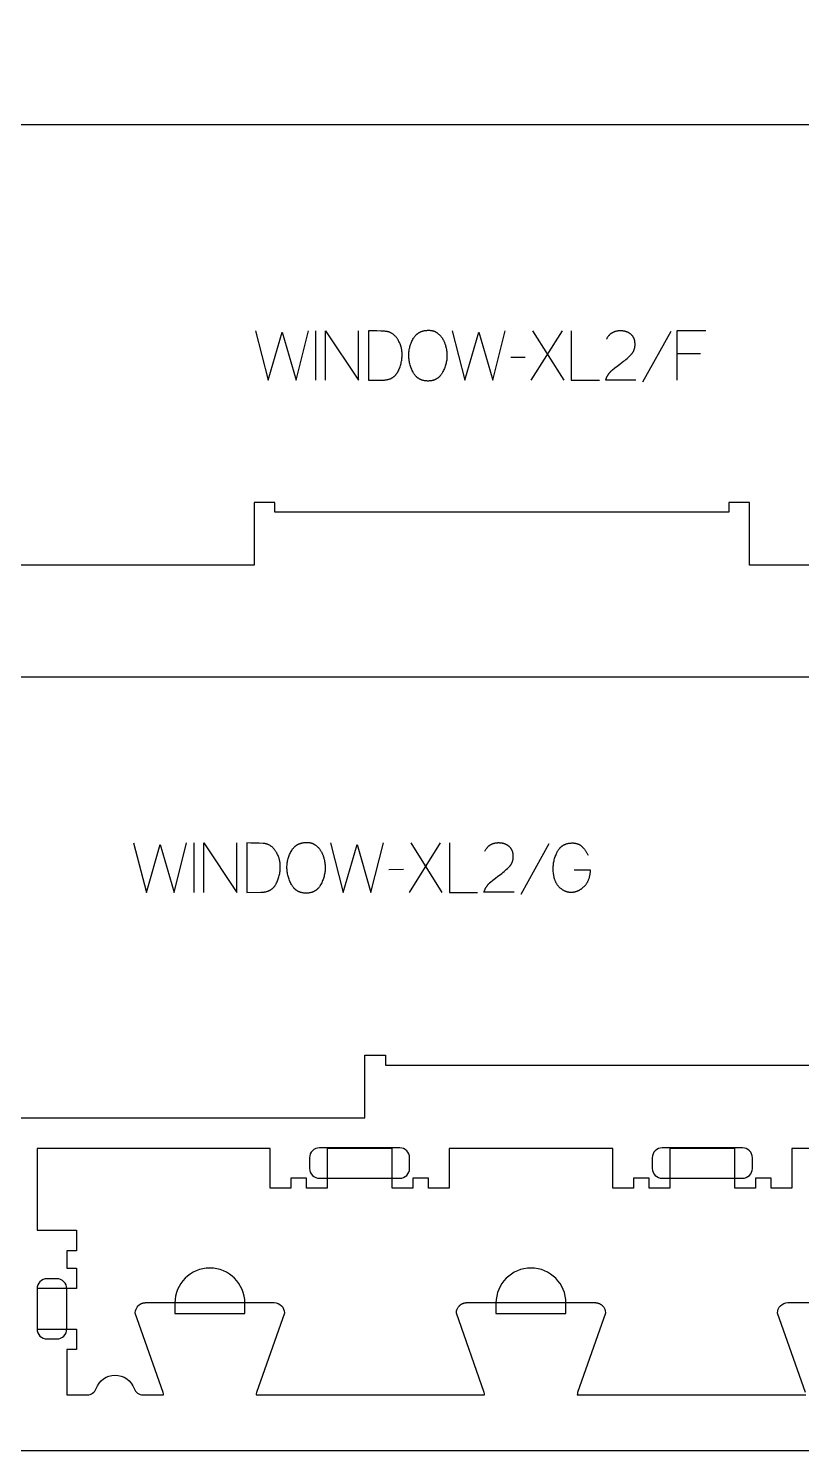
# Model space of a CAD drawing. Extents: x 0 to 4485, y 0 to 8771.
# Drawn here: x 1591 to 2060, y 3763 to 4626 of the extents above; entities that cross this region are included whole.
import ezdxf

# ---------------------------------------------------------------- set-up
doc = ezdxf.new("R2010")
doc.units = 0
for name, color, linetype in [('0_SHEET_SPRUCEPLY_2440X122', 1, 'CONTINUOUS'), ('1_ANYTOOL_1MMDEEP_LABELS_S', 2, 'CONTINUOUS'), ('4_ANYTOOL_CUTTHROUGH_OUTSI', 5, 'CONTINUOUS'), ('5_ANYTOOL_HALF_MILL_9MM_IN', 3, 'CONTINUOUS')]:
    doc.layers.add(name, color=color, linetype=linetype)

msp = doc.modelspace()

# ---------------------------------------------------------------- linework, layer by layer
at = {"layer": '0_SHEET_SPRUCEPLY_2440X122'}
msp.add_lwpolyline([(371.7, 4982.59), (371.7, 3762.59), (2811.7, 3762.59), (2811.7, 4982.59)], close=True, dxfattribs=at)
at = {"layer": '1_ANYTOOL_1MMDEEP_LABELS_S', "color": 2}
for points in [[(1728.7, 4442.37), (1736.42, 4412.37), (1744.86, 4441.47), (1753.35, 4412.37), (1760.85, 4442.37)], [(1765.22, 4442.37), (1765.22, 4412.37)], [(1771.22, 4412.37), (1771.22, 4442.37), (1791.27, 4412.37), (1791.27, 4442.37)], [(1848.1, 4442.37), (1855.82, 4412.37), (1864.26, 4441.47), (1872.75, 4412.37), (1880.25, 4442.37)], [(1914.79, 4442.37), (1895.89, 4412.37)], [(1916.03, 4412.37), (1897.09, 4442.37)], [(1920.32, 4442.37), (1920.32, 4412.37), (1937.42, 4412.37)], [(1959.57, 4412.42), (1941.27, 4412.46), (1941.42, 4412.91), (1941.5, 4413.14), (1941.58, 4413.36), (1941.67, 4413.58), (1941.76, 4413.8), (1941.85, 4414.01), (1941.95, 4414.22), (1942.05, 4414.43), (1942.15, 4414.64), (1942.26, 4414.85), (1942.37, 4415.05), (1942.48, 4415.25), (1942.6, 4415.45), (1942.72, 4415.65), (1942.84, 4415.84), (1942.97, 4416.03), (1943.1, 4416.22), (1943.24, 4416.4), (1943.38, 4416.59), (1943.52, 4416.77), (1943.67, 4416.95), (1943.82, 4417.13), (1943.97, 4417.3), (1944.13, 4417.47), (1944.29, 4417.64), (1944.45, 4417.81), (1944.62, 4417.97), (1944.79, 4418.14), (1944.96, 4418.3), (1945.32, 4418.61), (1946.8, 4419.83), (1948.29, 4421.01), (1949.8, 4422.17), (1951.32, 4423.3), (1952.08, 4423.86), (1952.81, 4424.43), (1953.52, 4425.01), (1954.21, 4425.59), (1954.88, 4426.19), (1955.52, 4426.79), (1956.15, 4427.4), (1956.75, 4428.02), (1956.89, 4428.17), (1957.03, 4428.33), (1957.17, 4428.49), (1957.3, 4428.65), (1957.43, 4428.82), (1957.55, 4428.99), (1957.66, 4429.16), (1957.78, 4429.33), (1957.89, 4429.51), (1957.99, 4429.68), (1958.09, 4429.86), (1958.18, 4430.04), (1958.27, 4430.23), (1958.36, 4430.41), (1958.44, 4430.6), (1958.51, 4430.79), (1958.59, 4430.98), (1958.65, 4431.18), (1958.71, 4431.38), (1958.77, 4431.57), (1958.82, 4431.78), (1958.87, 4431.98), (1958.92, 4432.19), (1958.96, 4432.39), (1958.99, 4432.61), (1959.02, 4432.82), (1959.05, 4433.03), (1959.07, 4433.25), (1959.08, 4433.47), (1959.09, 4433.69), (1959.1, 4433.92), (1959.1, 4434.14), (1959.1, 4434.39), (1959.09, 4434.64), (1959.08, 4434.88), (1959.06, 4435.12), (1959.04, 4435.36), (1959.01, 4435.59), (1958.98, 4435.81), (1958.95, 4436.04), (1958.9, 4436.26), (1958.86, 4436.47), (1958.8, 4436.69), (1958.75, 4436.89), (1958.69, 4437.1), (1958.62, 4437.3), (1958.55, 4437.5), (1958.47, 4437.69), (1958.39, 4437.88), (1958.3, 4438.07), (1958.21, 4438.25), (1958.12, 4438.43), (1958.01, 4438.6), (1957.91, 4438.77), (1957.8, 4438.94), (1957.68, 4439.1), (1957.56, 4439.26), (1957.43, 4439.42), (1957.3, 4439.57), (1957.17, 4439.72), (1957.03, 4439.86), (1956.88, 4440), (1956.73, 4440.14), (1956.57, 4440.27), (1956.42, 4440.4), (1956.25, 4440.53), (1956.09, 4440.65), (1955.92, 4440.76), (1955.75, 4440.88), (1955.58, 4440.99), (1955.4, 4441.09), (1955.23, 4441.19), (1955.05, 4441.29), (1954.86, 4441.38), (1954.68, 4441.47), (1954.49, 4441.55), (1954.3, 4441.63), (1954.11, 4441.71), (1953.91, 4441.78), (1953.71, 4441.85), (1953.51, 4441.91), (1953.31, 4441.97), (1953.1, 4442.03), (1952.9, 4442.08), (1952.68, 4442.12), (1952.47, 4442.17), (1952.25, 4442.21), (1952.03, 4442.24), (1951.81, 4442.27), (1951.59, 4442.3), (1951.36, 4442.32), (1951.13, 4442.34), (1950.9, 4442.35), (1950.67, 4442.36), (1950.19, 4442.37), (1949.82, 4442.37), (1949.46, 4442.35), (1949.11, 4442.33), (1948.76, 4442.29), (1948.42, 4442.25), (1948.09, 4442.19), (1947.76, 4442.13), (1947.44, 4442.05), (1947.13, 4441.97), (1946.97, 4441.92), (1946.82, 4441.87), (1946.67, 4441.82), (1946.52, 4441.77), (1946.37, 4441.71), (1946.22, 4441.66), (1946.08, 4441.59), (1945.94, 4441.53), (1945.79, 4441.46), (1945.65, 4441.4), (1945.52, 4441.33), (1945.38, 4441.25), (1945.24, 4441.18), (1945.11, 4441.1), (1944.98, 4441.02), (1944.85, 4440.93), (1944.72, 4440.85), (1944.59, 4440.76), (1944.47, 4440.67), (1944.34, 4440.57), (1944.22, 4440.48), (1944.1, 4440.38), (1943.98, 4440.28), (1943.87, 4440.18), (1943.75, 4440.07), (1943.64, 4439.96), (1943.52, 4439.85), (1943.41, 4439.74), (1943.31, 4439.62), (1943.2, 4439.5), (1943.09, 4439.38), (1942.99, 4439.26), (1942.79, 4439.01), (1942.59, 4438.74), (1942.4, 4438.47), (1942.21, 4438.18), (1942.04, 4437.89), (1941.87, 4437.59), (1941.7, 4437.27)], [(1980.79, 4441.9), (1963.6, 4411.13)], [(2002.05, 4442.37), (1984.39, 4442.37), (1984.39, 4412.37)], [(1892.46, 4426.26), (1883.67, 4426.17)], [(1998.87, 4428.4), (1984.39, 4428.4)], [(1654.77, 4131.45), (1662.49, 4101.45), (1670.93, 4130.55), (1679.42, 4101.45), (1686.92, 4131.45)], [(1691.29, 4131.45), (1691.29, 4101.45)], [(1697.29, 4101.45), (1697.29, 4131.45), (1717.35, 4101.45), (1717.35, 4131.45)], [(1774.17, 4131.45), (1781.89, 4101.45), (1790.33, 4130.55), (1798.82, 4101.45), (1806.32, 4131.45)], [(1840.86, 4131.45), (1821.96, 4101.45)], [(1842.1, 4101.45), (1823.16, 4131.45)], [(1846.39, 4131.45), (1846.39, 4101.45), (1863.49, 4101.45)], [(1885.65, 4101.49), (1867.35, 4101.54), (1867.49, 4101.99), (1867.57, 4102.22), (1867.65, 4102.44), (1867.74, 4102.66), (1867.83, 4102.87), (1867.92, 4103.09), (1868.02, 4103.3), (1868.12, 4103.51), (1868.22, 4103.72), (1868.33, 4103.93), (1868.44, 4104.13), (1868.55, 4104.33), (1868.67, 4104.53), (1868.79, 4104.72), (1868.91, 4104.92), (1869.04, 4105.11), (1869.17, 4105.3), (1869.31, 4105.48), (1869.45, 4105.67), (1869.59, 4105.85), (1869.74, 4106.03), (1869.89, 4106.2), (1870.04, 4106.38), (1870.2, 4106.55), (1870.36, 4106.72), (1870.52, 4106.89), (1870.69, 4107.05), (1870.86, 4107.21), (1871.04, 4107.37), (1871.4, 4107.69), (1872.87, 4108.9), (1874.36, 4110.09), (1875.87, 4111.25), (1877.4, 4112.38), (1878.15, 4112.94), (1878.88, 4113.51), (1879.59, 4114.09), (1880.28, 4114.67), (1880.95, 4115.26), (1881.59, 4115.87), (1882.22, 4116.48), (1882.82, 4117.09), (1882.96, 4117.25), (1883.1, 4117.41), (1883.24, 4117.57), (1883.37, 4117.73), (1883.5, 4117.9), (1883.62, 4118.07), (1883.73, 4118.24), (1883.85, 4118.41), (1883.96, 4118.58), (1884.06, 4118.76), (1884.16, 4118.94), (1884.25, 4119.12), (1884.34, 4119.3), (1884.43, 4119.49), (1884.51, 4119.68), (1884.58, 4119.87), (1884.66, 4120.06), (1884.72, 4120.26), (1884.78, 4120.45), (1884.84, 4120.65), (1884.9, 4120.85), (1884.94, 4121.06), (1884.99, 4121.26), (1885.03, 4121.47), (1885.06, 4121.68), (1885.09, 4121.9), (1885.12, 4122.11), (1885.14, 4122.33), (1885.15, 4122.55), (1885.16, 4122.77), (1885.17, 4122.99), (1885.17, 4123.22), (1885.17, 4123.47), (1885.16, 4123.72), (1885.15, 4123.96), (1885.13, 4124.2), (1885.11, 4124.43), (1885.08, 4124.66), (1885.05, 4124.89), (1885.02, 4125.12), (1884.97, 4125.33), (1884.93, 4125.55), (1884.87, 4125.76), (1884.82, 4125.97), (1884.76, 4126.18), (1884.69, 4126.38), (1884.62, 4126.57), (1884.54, 4126.77), (1884.46, 4126.96), (1884.37, 4127.14), (1884.28, 4127.33), (1884.19, 4127.5), (1884.08, 4127.68), (1883.98, 4127.85), (1883.87, 4128.02), (1883.75, 4128.18), (1883.63, 4128.34), (1883.5, 4128.49), (1883.37, 4128.65), (1883.24, 4128.79), (1883.1, 4128.94), (1882.95, 4129.08), (1882.8, 4129.22), (1882.65, 4129.35), (1882.49, 4129.48), (1882.32, 4129.6), (1882.16, 4129.73), (1881.99, 4129.84), (1881.82, 4129.95), (1881.65, 4130.06), (1881.48, 4130.17), (1881.3, 4130.27), (1881.12, 4130.37), (1880.93, 4130.46), (1880.75, 4130.55), (1880.56, 4130.63), (1880.37, 4130.71), (1880.18, 4130.79), (1879.98, 4130.86), (1879.78, 4130.92), (1879.58, 4130.99), (1879.38, 4131.05), (1879.17, 4131.1), (1878.97, 4131.15), (1878.75, 4131.2), (1878.54, 4131.24), (1878.32, 4131.28), (1878.1, 4131.32), (1877.88, 4131.35), (1877.66, 4131.38), (1877.43, 4131.4), (1877.2, 4131.42), (1876.97, 4131.43), (1876.74, 4131.44), (1876.26, 4131.45), (1875.89, 4131.44), (1875.53, 4131.43), (1875.18, 4131.41), (1874.83, 4131.37), (1874.49, 4131.33), (1874.16, 4131.27), (1873.83, 4131.21), (1873.51, 4131.13), (1873.2, 4131.05), (1873.04, 4131), (1872.89, 4130.95), (1872.74, 4130.9), (1872.59, 4130.85), (1872.44, 4130.79), (1872.29, 4130.73), (1872.15, 4130.67), (1872.01, 4130.61), (1871.86, 4130.54), (1871.72, 4130.47), (1871.59, 4130.4), (1871.45, 4130.33), (1871.31, 4130.25), (1871.18, 4130.17), (1871.05, 4130.09), (1870.92, 4130.01), (1870.79, 4129.92), (1870.66, 4129.84), (1870.54, 4129.75), (1870.41, 4129.65), (1870.29, 4129.56), (1870.17, 4129.46), (1870.05, 4129.36), (1869.94, 4129.25), (1869.82, 4129.15), (1869.71, 4129.04), (1869.6, 4128.93), (1869.48, 4128.82), (1869.38, 4128.7), (1869.27, 4128.58), (1869.16, 4128.46), (1869.06, 4128.34), (1868.86, 4128.08), (1868.66, 4127.82), (1868.47, 4127.55), (1868.29, 4127.26), (1868.11, 4126.97), (1867.94, 4126.66), (1867.77, 4126.35)], [(1906.86, 4130.98), (1889.67, 4100.21)], [(1922.07, 4115.25), (1931.85, 4115.21), (1931.81, 4114.38), (1931.75, 4113.58), (1931.71, 4113.18), (1931.66, 4112.8), (1931.61, 4112.42), (1931.55, 4112.04), (1931.48, 4111.68), (1931.41, 4111.32), (1931.33, 4110.96), (1931.24, 4110.61), (1931.15, 4110.27), (1931.05, 4109.93), (1930.95, 4109.61), (1930.83, 4109.28), (1930.71, 4108.97), (1930.59, 4108.65), (1930.46, 4108.35), (1930.32, 4108.05), (1930.17, 4107.76), (1930.02, 4107.47), (1929.86, 4107.2), (1929.7, 4106.92), (1929.52, 4106.66), (1929.35, 4106.4), (1929.16, 4106.14), (1928.97, 4105.89), (1928.77, 4105.65), (1928.57, 4105.42), (1928.36, 4105.19), (1928.14, 4104.96), (1927.92, 4104.75), (1927.69, 4104.54), (1927.47, 4104.34), (1927.24, 4104.14), (1927.02, 4103.95), (1926.79, 4103.77), (1926.56, 4103.59), (1926.33, 4103.42), (1926.1, 4103.26), (1925.87, 4103.11), (1925.63, 4102.96), (1925.4, 4102.82), (1925.16, 4102.68), (1924.93, 4102.55), (1924.69, 4102.43), (1924.45, 4102.32), (1924.21, 4102.21), (1923.96, 4102.11), (1923.72, 4102.01), (1923.48, 4101.93), (1923.23, 4101.85), (1922.98, 4101.77), (1922.73, 4101.71), (1922.48, 4101.65), (1922.23, 4101.59), (1921.98, 4101.55), (1921.73, 4101.51), (1921.47, 4101.47), (1921.22, 4101.45), (1920.96, 4101.43), (1920.7, 4101.41), (1920.45, 4101.41), (1920.19, 4101.41), (1919.93, 4101.42), (1919.67, 4101.43), (1919.42, 4101.45), (1919.16, 4101.48), (1918.91, 4101.52), (1918.66, 4101.56), (1918.41, 4101.61), (1918.16, 4101.67), (1917.92, 4101.73), (1917.67, 4101.8), (1917.43, 4101.88), (1917.19, 4101.97), (1916.95, 4102.06), (1916.71, 4102.16), (1916.47, 4102.26), (1916.23, 4102.38), (1916, 4102.5), (1915.77, 4102.63), (1915.53, 4102.76), (1915.3, 4102.9), (1915.07, 4103.05), (1914.85, 4103.21), (1914.62, 4103.37), (1914.39, 4103.54), (1914.17, 4103.71), (1913.95, 4103.9), (1913.73, 4104.09), (1913.51, 4104.29), (1913.29, 4104.49), (1913.07, 4104.7), (1912.86, 4104.92), (1912.65, 4105.15), (1912.44, 4105.38), (1912.25, 4105.62), (1912.06, 4105.87), (1911.87, 4106.13), (1911.69, 4106.39), (1911.52, 4106.66), (1911.36, 4106.94), (1911.2, 4107.23), (1911.05, 4107.53), (1910.91, 4107.83), (1910.77, 4108.14), (1910.64, 4108.46), (1910.52, 4108.78), (1910.4, 4109.11), (1910.29, 4109.45), (1910.18, 4109.8), (1910.09, 4110.16), (1910, 4110.52), (1909.91, 4110.89), (1909.84, 4111.27), (1909.77, 4111.66), (1909.7, 4112.05), (1909.65, 4112.45), (1909.59, 4112.86), (1909.55, 4113.28), (1909.48, 4114.13), (1909.44, 4115.02), (1909.43, 4115.94), (1909.44, 4116.61), (1909.47, 4117.29), (1909.52, 4117.96), (1909.6, 4118.63), (1909.69, 4119.3), (1909.81, 4119.96), (1909.94, 4120.62), (1910.1, 4121.28), (1910.28, 4121.93), (1910.48, 4122.58), (1910.7, 4123.23), (1910.94, 4123.87), (1911.2, 4124.51), (1911.48, 4125.15), (1911.79, 4125.78), (1912.11, 4126.41), (1912.28, 4126.72), (1912.46, 4127.02), (1912.64, 4127.31), (1912.84, 4127.59), (1913.04, 4127.86), (1913.14, 4128), (1913.24, 4128.13), (1913.35, 4128.25), (1913.46, 4128.38), (1913.57, 4128.5), (1913.68, 4128.62), (1913.79, 4128.73), (1913.91, 4128.85), (1914.02, 4128.96), (1914.14, 4129.07), (1914.26, 4129.18), (1914.38, 4129.28), (1914.51, 4129.38), (1914.63, 4129.48), (1914.76, 4129.58), (1914.89, 4129.67), (1915.02, 4129.77), (1915.15, 4129.86), (1915.29, 4129.94), (1915.43, 4130.03), (1915.56, 4130.11), (1915.7, 4130.19), (1915.85, 4130.27), (1915.99, 4130.34), (1916.13, 4130.42), (1916.28, 4130.49), (1916.43, 4130.55), (1916.58, 4130.62), (1916.73, 4130.68), (1916.89, 4130.74), (1917.05, 4130.8), (1917.2, 4130.85), (1917.52, 4130.96), (1917.85, 4131.05), (1918.19, 4131.14), (1918.53, 4131.21), (1918.88, 4131.27), (1919.24, 4131.33), (1919.6, 4131.37), (1919.97, 4131.41), (1920.35, 4131.43), (1920.74, 4131.44), (1921.13, 4131.45), (1921.35, 4131.45), (1921.58, 4131.44), (1921.79, 4131.43), (1922.01, 4131.41), (1922.22, 4131.39), (1922.43, 4131.37), (1922.64, 4131.34), (1922.85, 4131.31), (1923.05, 4131.27), (1923.25, 4131.23), (1923.45, 4131.18), (1923.64, 4131.13), (1923.83, 4131.07), (1924.02, 4131.02), (1924.21, 4130.95), (1924.39, 4130.88), (1924.57, 4130.81), (1924.75, 4130.73), (1924.93, 4130.65), (1925.1, 4130.56), (1925.27, 4130.47), (1925.44, 4130.38), (1925.61, 4130.28), (1925.77, 4130.17), (1925.93, 4130.06), (1926.09, 4129.95), (1926.24, 4129.83), (1926.4, 4129.71), (1926.55, 4129.58), (1926.69, 4129.45), (1926.84, 4129.32), (1926.98, 4129.18), (1927.26, 4128.89), (1927.53, 4128.6), (1927.8, 4128.31), (1928.05, 4128.01), (1928.31, 4127.7), (1928.55, 4127.39), (1928.79, 4127.08), (1929.02, 4126.76), (1929.25, 4126.43), (1929.47, 4126.1), (1929.68, 4125.77), (1929.89, 4125.43), (1930.09, 4125.09), (1930.28, 4124.74), (1930.47, 4124.39), (1930.65, 4124.04)], [(1818.53, 4115.34), (1809.75, 4115.25)]]:
    msp.add_lwpolyline(points, dxfattribs=at)
for points in [[(1797.32, 4442.37), (1797.32, 4412.37), (1805.85, 4412.46), (1806.26, 4412.47), (1806.66, 4412.49), (1807.06, 4412.52), (1807.44, 4412.56), (1807.82, 4412.6), (1808.2, 4412.66), (1808.56, 4412.73), (1808.92, 4412.8), (1809.26, 4412.89), (1809.6, 4412.98), (1809.94, 4413.09), (1810.26, 4413.2), (1810.58, 4413.33), (1810.73, 4413.39), (1810.89, 4413.46), (1811.04, 4413.53), (1811.19, 4413.6), (1811.34, 4413.68), (1811.48, 4413.75), (1811.63, 4413.83), (1811.77, 4413.92), (1811.91, 4414), (1812.04, 4414.09), (1812.18, 4414.18), (1812.31, 4414.27), (1812.45, 4414.36), (1812.58, 4414.46), (1812.7, 4414.56), (1812.83, 4414.66), (1812.95, 4414.76), (1813.08, 4414.87), (1813.2, 4414.97), (1813.31, 4415.08), (1813.43, 4415.2), (1813.54, 4415.31), (1813.66, 4415.43), (1813.77, 4415.55), (1813.88, 4415.67), (1813.98, 4415.79), (1814.09, 4415.92), (1814.19, 4416.05), (1814.29, 4416.18), (1814.39, 4416.32), (1814.48, 4416.45), (1814.58, 4416.59), (1814.76, 4416.88), (1814.94, 4417.17), (1815.1, 4417.47), (1815.42, 4418.09), (1815.72, 4418.72), (1815.99, 4419.35), (1816.25, 4419.98), (1816.48, 4420.62), (1816.7, 4421.27), (1816.89, 4421.92), (1817.06, 4422.58), (1817.22, 4423.25), (1817.35, 4423.92), (1817.46, 4424.59), (1817.55, 4425.28), (1817.63, 4425.96), (1817.68, 4426.66), (1817.71, 4427.35), (1817.72, 4428.06), (1817.71, 4428.66), (1817.68, 4429.25), (1817.63, 4429.83), (1817.56, 4430.41), (1817.47, 4430.98), (1817.42, 4431.27), (1817.37, 4431.55), (1817.31, 4431.83), (1817.24, 4432.11), (1817.17, 4432.39), (1817.1, 4432.67), (1817.02, 4432.94), (1816.93, 4433.21), (1816.84, 4433.49), (1816.75, 4433.76), (1816.65, 4434.03), (1816.54, 4434.29), (1816.43, 4434.56), (1816.32, 4434.82), (1816.08, 4435.35), (1815.81, 4435.87), (1815.53, 4436.38), (1815.23, 4436.89), (1815.04, 4437.19), (1814.84, 4437.49), (1814.64, 4437.78), (1814.43, 4438.06), (1814.23, 4438.32), (1814.01, 4438.58), (1813.8, 4438.84), (1813.58, 4439.08), (1813.36, 4439.31), (1813.13, 4439.53), (1812.91, 4439.75), (1812.67, 4439.95), (1812.44, 4440.14), (1812.2, 4440.33), (1811.96, 4440.51), (1811.71, 4440.67), (1811.46, 4440.83), (1811.21, 4440.98), (1810.96, 4441.12), (1810.7, 4441.25), (1810.43, 4441.37), (1810.17, 4441.48), (1809.9, 4441.59), (1809.63, 4441.68), (1809.35, 4441.76), (1809.07, 4441.84), (1808.79, 4441.9), (1808.5, 4441.96), (1808.21, 4442.01), (1807.92, 4442.05), (1807.62, 4442.07), (1807.32, 4442.09), (1804.89, 4442.2), (1802.41, 4442.28), (1799.89, 4442.34)], [(1833.79, 4442.72), (1834.16, 4442.71), (1834.53, 4442.69), (1834.88, 4442.66), (1835.23, 4442.62), (1835.41, 4442.6), (1835.58, 4442.57), (1835.75, 4442.54), (1835.91, 4442.51), (1836.08, 4442.47), (1836.24, 4442.43), (1836.4, 4442.39), (1836.56, 4442.35), (1836.72, 4442.3), (1836.88, 4442.25), (1837.03, 4442.19), (1837.19, 4442.14), (1837.34, 4442.08), (1837.49, 4442.02), (1837.64, 4441.95), (1837.78, 4441.88), (1837.93, 4441.81), (1838.07, 4441.74), (1838.21, 4441.66), (1838.35, 4441.58), (1838.49, 4441.5), (1838.62, 4441.42), (1838.76, 4441.33), (1838.89, 4441.24), (1839.15, 4441.05), (1839.4, 4440.85), (1839.65, 4440.65), (1839.89, 4440.45), (1840.13, 4440.24), (1840.36, 4440.02), (1840.58, 4439.79), (1840.8, 4439.56), (1841.01, 4439.32), (1841.22, 4439.08), (1841.42, 4438.83), (1841.62, 4438.57), (1841.81, 4438.31), (1841.99, 4438.04), (1842.17, 4437.77), (1842.34, 4437.49), (1842.5, 4437.2), (1842.67, 4436.91), (1842.82, 4436.62), (1842.97, 4436.32), (1843.11, 4436.02), (1843.25, 4435.72), (1843.38, 4435.41), (1843.51, 4435.1), (1843.63, 4434.78), (1843.74, 4434.46), (1843.85, 4434.14), (1843.95, 4433.81), (1844.05, 4433.48), (1844.14, 4433.15), (1844.23, 4432.81), (1844.31, 4432.47), (1844.46, 4431.79), (1844.58, 4431.11), (1844.69, 4430.45), (1844.78, 4429.78), (1844.84, 4429.13), (1844.89, 4428.48), (1844.92, 4427.84), (1844.93, 4427.2), (1844.92, 4426.56), (1844.89, 4425.93), (1844.83, 4425.29), (1844.76, 4424.65), (1844.66, 4424.01), (1844.54, 4423.38), (1844.4, 4422.74), (1844.24, 4422.1), (1844.06, 4421.46), (1843.85, 4420.83), (1843.63, 4420.19), (1843.38, 4419.55), (1843.11, 4418.91), (1842.82, 4418.28), (1842.5, 4417.64), (1842.17, 4417), (1841.99, 4416.69), (1841.81, 4416.38), (1841.62, 4416.09), (1841.43, 4415.81), (1841.23, 4415.53), (1841.02, 4415.27), (1840.81, 4415.01), (1840.59, 4414.77), (1840.47, 4414.65), (1840.36, 4414.54), (1840.24, 4414.42), (1840.13, 4414.31), (1840.01, 4414.2), (1839.89, 4414.1), (1839.77, 4413.99), (1839.65, 4413.89), (1839.52, 4413.79), (1839.39, 4413.7), (1839.27, 4413.61), (1839.14, 4413.51), (1839.01, 4413.43), (1838.87, 4413.34), (1838.74, 4413.26), (1838.61, 4413.18), (1838.47, 4413.1), (1838.33, 4413.02), (1838.19, 4412.95), (1838.05, 4412.88), (1837.9, 4412.81), (1837.76, 4412.74), (1837.61, 4412.68), (1837.47, 4412.62), (1837.32, 4412.56), (1837.16, 4412.5), (1837.01, 4412.45), (1836.86, 4412.4), (1836.54, 4412.3), (1836.23, 4412.22), (1835.9, 4412.15), (1835.57, 4412.08), (1835.23, 4412.03), (1834.89, 4411.98), (1834.54, 4411.95), (1834.18, 4411.92), (1833.82, 4411.91), (1833.45, 4411.9), (1833.06, 4411.91), (1832.69, 4411.92), (1832.32, 4411.95), (1831.96, 4411.98), (1831.6, 4412.03), (1831.25, 4412.08), (1830.91, 4412.15), (1830.57, 4412.23), (1830.24, 4412.31), (1829.92, 4412.41), (1829.76, 4412.46), (1829.61, 4412.51), (1829.45, 4412.57), (1829.3, 4412.63), (1829.14, 4412.69), (1828.99, 4412.76), (1828.85, 4412.82), (1828.7, 4412.89), (1828.55, 4412.97), (1828.41, 4413.04), (1828.27, 4413.12), (1828.13, 4413.2), (1827.99, 4413.28), (1827.85, 4413.36), (1827.72, 4413.45), (1827.58, 4413.54), (1827.45, 4413.63), (1827.32, 4413.73), (1827.19, 4413.83), (1827.06, 4413.93), (1826.94, 4414.03), (1826.81, 4414.13), (1826.69, 4414.24), (1826.57, 4414.35), (1826.45, 4414.46), (1826.33, 4414.58), (1826.22, 4414.7), (1826.11, 4414.82), (1825.99, 4414.94), (1825.88, 4415.07), (1825.67, 4415.32), (1825.46, 4415.59), (1825.25, 4415.87), (1825.06, 4416.16), (1824.87, 4416.46), (1824.69, 4416.77), (1824.51, 4417.09), (1824.18, 4417.74), (1823.86, 4418.38), (1823.57, 4419.03), (1823.3, 4419.68), (1823.05, 4420.33), (1822.83, 4420.98), (1822.62, 4421.63), (1822.44, 4422.28), (1822.28, 4422.93), (1822.13, 4423.59), (1822.02, 4424.24), (1821.92, 4424.89), (1821.84, 4425.54), (1821.79, 4426.19), (1821.76, 4426.85), (1821.75, 4427.5), (1821.76, 4428.19), (1821.79, 4428.88), (1821.85, 4429.56), (1821.93, 4430.24), (1822.03, 4430.91), (1822.15, 4431.57), (1822.3, 4432.23), (1822.47, 4432.88), (1822.66, 4433.53), (1822.88, 4434.17), (1823.11, 4434.81), (1823.37, 4435.44), (1823.66, 4436.06), (1823.96, 4436.68), (1824.29, 4437.29), (1824.64, 4437.89), (1824.82, 4438.19), (1825.01, 4438.48), (1825.21, 4438.76), (1825.41, 4439.02), (1825.63, 4439.28), (1825.84, 4439.53), (1826.07, 4439.77), (1826.3, 4440), (1826.41, 4440.12), (1826.53, 4440.22), (1826.65, 4440.33), (1826.78, 4440.44), (1826.9, 4440.54), (1827.03, 4440.64), (1827.15, 4440.74), (1827.28, 4440.83), (1827.41, 4440.92), (1827.54, 4441.02), (1827.68, 4441.1), (1827.81, 4441.19), (1827.95, 4441.27), (1828.09, 4441.35), (1828.23, 4441.43), (1828.37, 4441.51), (1828.52, 4441.58), (1828.66, 4441.66), (1828.96, 4441.79), (1829.26, 4441.92), (1829.57, 4442.04), (1829.88, 4442.15), (1830.21, 4442.24), (1830.54, 4442.33), (1830.87, 4442.41), (1831.21, 4442.48), (1831.56, 4442.55), (1831.92, 4442.6), (1832.28, 4442.64), (1832.65, 4442.67), (1833.02, 4442.7), (1833.4, 4442.71)], [(1723.39, 4131.45), (1723.39, 4101.45), (1731.92, 4101.54), (1732.33, 4101.55), (1732.73, 4101.57), (1733.13, 4101.59), (1733.51, 4101.63), (1733.89, 4101.68), (1734.27, 4101.74), (1734.63, 4101.8), (1734.99, 4101.88), (1735.33, 4101.97), (1735.67, 4102.06), (1736.01, 4102.17), (1736.33, 4102.28), (1736.65, 4102.4), (1736.8, 4102.47), (1736.96, 4102.54), (1737.11, 4102.61), (1737.26, 4102.68), (1737.41, 4102.75), (1737.55, 4102.83), (1737.7, 4102.91), (1737.84, 4102.99), (1737.98, 4103.08), (1738.12, 4103.16), (1738.25, 4103.25), (1738.38, 4103.34), (1738.52, 4103.44), (1738.65, 4103.53), (1738.77, 4103.63), (1738.9, 4103.73), (1739.02, 4103.84), (1739.15, 4103.94), (1739.27, 4104.05), (1739.38, 4104.16), (1739.5, 4104.27), (1739.61, 4104.39), (1739.73, 4104.51), (1739.84, 4104.63), (1739.95, 4104.75), (1740.05, 4104.87), (1740.16, 4105), (1740.26, 4105.13), (1740.36, 4105.26), (1740.46, 4105.39), (1740.55, 4105.53), (1740.65, 4105.67), (1740.83, 4105.95), (1741.01, 4106.25), (1741.17, 4106.55), (1741.49, 4107.17), (1741.79, 4107.79), (1742.06, 4108.42), (1742.32, 4109.06), (1742.55, 4109.7), (1742.77, 4110.35), (1742.96, 4111), (1743.13, 4111.66), (1743.29, 4112.33), (1743.42, 4113), (1743.53, 4113.67), (1743.62, 4114.35), (1743.7, 4115.04), (1743.75, 4115.73), (1743.78, 4116.43), (1743.79, 4117.14), (1743.78, 4117.73), (1743.75, 4118.32), (1743.7, 4118.91), (1743.63, 4119.49), (1743.55, 4120.06), (1743.49, 4120.34), (1743.44, 4120.63), (1743.38, 4120.91), (1743.31, 4121.19), (1743.24, 4121.47), (1743.17, 4121.74), (1743.09, 4122.02), (1743, 4122.29), (1742.91, 4122.56), (1742.82, 4122.83), (1742.72, 4123.1), (1742.61, 4123.37), (1742.5, 4123.64), (1742.39, 4123.9), (1742.15, 4124.43), (1741.88, 4124.94), (1741.6, 4125.46), (1741.3, 4125.96), (1741.11, 4126.27), (1740.91, 4126.57), (1740.71, 4126.85), (1740.5, 4127.13), (1740.3, 4127.4), (1740.08, 4127.66), (1739.87, 4127.91), (1739.65, 4128.15), (1739.43, 4128.39), (1739.2, 4128.61), (1738.98, 4128.82), (1738.74, 4129.03), (1738.51, 4129.22), (1738.27, 4129.41), (1738.03, 4129.58), (1737.78, 4129.75), (1737.53, 4129.91), (1737.28, 4130.06), (1737.03, 4130.2), (1736.77, 4130.33), (1736.5, 4130.45), (1736.24, 4130.56), (1735.97, 4130.66), (1735.7, 4130.76), (1735.42, 4130.84), (1735.14, 4130.92), (1734.86, 4130.98), (1734.57, 4131.04), (1734.28, 4131.09), (1733.99, 4131.12), (1733.69, 4131.15), (1733.4, 4131.17), (1730.96, 4131.28), (1728.48, 4131.36), (1725.96, 4131.42)], [(1759.86, 4131.79), (1760.23, 4131.79), (1760.6, 4131.77), (1760.95, 4131.74), (1761.3, 4131.7), (1761.48, 4131.68), (1761.65, 4131.65), (1761.82, 4131.62), (1761.98, 4131.58), (1762.15, 4131.55), (1762.31, 4131.51), (1762.47, 4131.47), (1762.63, 4131.42), (1762.79, 4131.38), (1762.95, 4131.32), (1763.1, 4131.27), (1763.26, 4131.22), (1763.41, 4131.16), (1763.56, 4131.09), (1763.71, 4131.03), (1763.85, 4130.96), (1764, 4130.89), (1764.14, 4130.82), (1764.28, 4130.74), (1764.42, 4130.66), (1764.56, 4130.58), (1764.69, 4130.49), (1764.83, 4130.41), (1764.96, 4130.31), (1765.22, 4130.13), (1765.47, 4129.93), (1765.72, 4129.73), (1765.96, 4129.53), (1766.2, 4129.31), (1766.43, 4129.09), (1766.65, 4128.87), (1766.87, 4128.64), (1767.08, 4128.4), (1767.29, 4128.16), (1767.49, 4127.91), (1767.69, 4127.65), (1767.88, 4127.39), (1768.06, 4127.12), (1768.24, 4126.84), (1768.41, 4126.56), (1768.58, 4126.28), (1768.74, 4125.99), (1768.89, 4125.7), (1769.04, 4125.4), (1769.18, 4125.1), (1769.32, 4124.79), (1769.45, 4124.49), (1769.58, 4124.17), (1769.7, 4123.86), (1769.81, 4123.54), (1769.92, 4123.22), (1770.02, 4122.89), (1770.12, 4122.56), (1770.21, 4122.23), (1770.3, 4121.89), (1770.38, 4121.55), (1770.53, 4120.87), (1770.65, 4120.19), (1770.76, 4119.52), (1770.85, 4118.86), (1770.91, 4118.21), (1770.96, 4117.56), (1770.99, 4116.91), (1771, 4116.28), (1770.99, 4115.64), (1770.96, 4115), (1770.91, 4114.37), (1770.83, 4113.73), (1770.73, 4113.09), (1770.61, 4112.45), (1770.47, 4111.82), (1770.31, 4111.18), (1770.13, 4110.54), (1769.92, 4109.9), (1769.7, 4109.27), (1769.45, 4108.63), (1769.18, 4107.99), (1768.89, 4107.35), (1768.57, 4106.72), (1768.24, 4106.08), (1768.06, 4105.76), (1767.88, 4105.46), (1767.69, 4105.17), (1767.5, 4104.88), (1767.3, 4104.61), (1767.09, 4104.35), (1766.88, 4104.09), (1766.66, 4103.85), (1766.54, 4103.73), (1766.43, 4103.61), (1766.32, 4103.5), (1766.2, 4103.39), (1766.08, 4103.28), (1765.96, 4103.17), (1765.84, 4103.07), (1765.72, 4102.97), (1765.59, 4102.87), (1765.47, 4102.78), (1765.34, 4102.68), (1765.21, 4102.59), (1765.08, 4102.5), (1764.94, 4102.42), (1764.81, 4102.33), (1764.68, 4102.25), (1764.54, 4102.18), (1764.4, 4102.1), (1764.26, 4102.03), (1764.12, 4101.95), (1763.97, 4101.89), (1763.83, 4101.82), (1763.68, 4101.76), (1763.54, 4101.7), (1763.39, 4101.64), (1763.23, 4101.58), (1763.08, 4101.53), (1762.93, 4101.48), (1762.61, 4101.38), (1762.3, 4101.3), (1761.97, 4101.22), (1761.64, 4101.16), (1761.3, 4101.1), (1760.96, 4101.06), (1760.61, 4101.02), (1760.25, 4101), (1759.89, 4100.98), (1759.52, 4100.98), (1759.13, 4100.98), (1758.76, 4101), (1758.39, 4101.02), (1758.03, 4101.06), (1757.67, 4101.11), (1757.32, 4101.16), (1756.98, 4101.23), (1756.64, 4101.3), (1756.31, 4101.39), (1755.99, 4101.48), (1755.83, 4101.54), (1755.68, 4101.59), (1755.52, 4101.65), (1755.37, 4101.71), (1755.21, 4101.77), (1755.06, 4101.83), (1754.92, 4101.9), (1754.77, 4101.97), (1754.62, 4102.04), (1754.48, 4102.12), (1754.34, 4102.2), (1754.2, 4102.27), (1754.06, 4102.36), (1753.92, 4102.44), (1753.79, 4102.53), (1753.65, 4102.62), (1753.52, 4102.71), (1753.39, 4102.81), (1753.26, 4102.9), (1753.13, 4103), (1753.01, 4103.11), (1752.88, 4103.21), (1752.76, 4103.32), (1752.64, 4103.43), (1752.52, 4103.54), (1752.41, 4103.66), (1752.29, 4103.78), (1752.18, 4103.9), (1752.06, 4104.02), (1751.95, 4104.14), (1751.74, 4104.4), (1751.53, 4104.67), (1751.33, 4104.95), (1751.13, 4105.24), (1750.94, 4105.54), (1750.76, 4105.85), (1750.58, 4106.16), (1750.25, 4106.81), (1749.93, 4107.46), (1749.64, 4108.11), (1749.37, 4108.76), (1749.12, 4109.41), (1748.9, 4110.06), (1748.69, 4110.71), (1748.51, 4111.36), (1748.35, 4112.01), (1748.21, 4112.66), (1748.09, 4113.31), (1747.99, 4113.97), (1747.91, 4114.62), (1747.86, 4115.27), (1747.83, 4115.93), (1747.82, 4116.58), (1747.83, 4117.27), (1747.86, 4117.96), (1747.92, 4118.64), (1748, 4119.32), (1748.1, 4119.99), (1748.22, 4120.65), (1748.37, 4121.31), (1748.54, 4121.96), (1748.73, 4122.61), (1748.95, 4123.25), (1749.18, 4123.88), (1749.44, 4124.51), (1749.73, 4125.14), (1750.03, 4125.75), (1750.36, 4126.37), (1750.71, 4126.97), (1750.89, 4127.27), (1751.08, 4127.56), (1751.28, 4127.83), (1751.49, 4128.1), (1751.7, 4128.36), (1751.91, 4128.61), (1752.14, 4128.85), (1752.37, 4129.08), (1752.48, 4129.19), (1752.6, 4129.3), (1752.72, 4129.41), (1752.85, 4129.51), (1752.97, 4129.62), (1753.1, 4129.72), (1753.22, 4129.81), (1753.35, 4129.91), (1753.48, 4130), (1753.62, 4130.09), (1753.75, 4130.18), (1753.88, 4130.27), (1754.02, 4130.35), (1754.16, 4130.43), (1754.3, 4130.51), (1754.44, 4130.59), (1754.59, 4130.66), (1754.73, 4130.73), (1755.03, 4130.87), (1755.33, 4131), (1755.64, 4131.11), (1755.96, 4131.22), (1756.28, 4131.32), (1756.61, 4131.41), (1756.94, 4131.49), (1757.28, 4131.56), (1757.63, 4131.62), (1757.99, 4131.68), (1758.35, 4131.72), (1758.72, 4131.75), (1759.09, 4131.77), (1759.47, 4131.79)]]:
    msp.add_lwpolyline(points, close=True, dxfattribs=at)
at = {"layer": '4_ANYTOOL_CUTTHROUGH_OUTSI', "color": 5}
for points in [[(1428.5, 4567.69), (2028.25, 4567.69), (2515.5, 4567.69)], [(2328, 4300.19), (2028.5, 4300.19), (2028.5, 4338.19), (2016, 4338.19), (2016, 4332.19), (1740.5, 4332.19), (1740.5, 4338.19), (1728, 4338.19), (1728, 4300.19), (1428.5, 4300.19)], [(2095.1, 4232.04), (1795.35, 4232.04), (1383.1, 4232.04)], [(1495.6, 3964.54), (1795.1, 3964.54), (1795.1, 4002.54), (1807.6, 4002.54), (1807.6, 3996.54), (2083.1, 3996.54)]]:
    msp.add_lwpolyline(points, dxfattribs=at)
for points in [[(2141.67, 3945.88), (2054.17, 3945.88), (2054.17, 3922.13), (2054.17, 3921.88), (2041.67, 3921.88), (2041.67, 3927.88), (2032.17, 3927.88), (2032.17, 3921.88), (2019.67, 3921.88), (2019.67, 3922.13), (2019.67, 3945.88), (1980.17, 3945.88), (1980.17, 3922.13), (1980.17, 3921.88), (1967.67, 3921.88), (1967.67, 3927.88), (1958.17, 3927.88), (1958.17, 3921.88), (1945.67, 3921.88), (1945.67, 3922.13), (1945.67, 3945.88), (1846.17, 3945.88), (1846.17, 3922.13), (1846.17, 3921.88), (1833.67, 3921.88), (1833.67, 3927.88), (1824.17, 3927.88), (1824.17, 3921.88), (1811.67, 3921.88), (1811.67, 3922.13), (1811.67, 3945.88), (1772.17, 3945.88), (1772.17, 3922.13), (1772.17, 3921.88), (1759.67, 3921.88), (1759.67, 3927.88), (1750.17, 3927.88), (1750.17, 3921.88), (1737.67, 3921.88), (1737.67, 3922.13), (1737.67, 3945.88), (1596.17, 3945.88), (1596.17, 3896.38), (1620.17, 3896.38), (1620.17, 3896.13), (1620.17, 3884.13), (1620.17, 3883.88), (1614.17, 3883.88), (1614.17, 3873.38), (1620.17, 3873.38), (1620.17, 3873.13), (1620.17, 3861.13), (1620.17, 3860.88), (1596.17, 3860.88), (1596.17, 3836.38), (1620.17, 3836.38), (1620.17, 3836.13), (1620.17, 3824.13), (1620.17, 3823.88), (1614.17, 3823.88), (1614.17, 3796.38), (1626.57, 3796.38), (1626.57, 3796.38, 0.317837), (1631.99, 3800.21, -0.707107), (1655.09, 3800.21, 0.317837), (1660.51, 3796.38), (1672.91, 3796.38, 0.061485), (1672.68, 3797.77), (1655.78, 3846.05), (1655.77, 3846.09), (1655.77, 3846.13), (1655.77, 3846.13, -0.198912), (1657.6, 3850.55), (1657.71, 3850.66), (1657.82, 3850.76), (1657.93, 3850.86), (1658.05, 3850.96), (1658.16, 3851.05), (1658.29, 3851.14), (1658.41, 3851.23), (1658.54, 3851.32), (1658.67, 3851.41), (1658.8, 3851.49), (1658.93, 3851.56), (1659.07, 3851.64), (1659.2, 3851.71), (1659.34, 3851.78), (1659.48, 3851.84), (1659.63, 3851.91), (1659.77, 3851.96), (1659.92, 3852.02), (1660.06, 3852.07), (1660.21, 3852.11), (1660.36, 3852.16), (1660.51, 3852.2), (1660.66, 3852.23), (1660.81, 3852.26), (1660.96, 3852.29), (1661.11, 3852.32), (1661.26, 3852.34), (1661.42, 3852.35), (1661.57, 3852.36), (1661.72, 3852.37), (1661.87, 3852.38), (1662.02, 3852.38), (1740.02, 3852.38, -0.414214), (1746.27, 3846.13), (1746.27, 3846.09), (1746.25, 3846.05), (1729.36, 3797.77), (1729.36, 3797.77, 0.061485), (1729.12, 3796.38), (1867.81, 3796.38, 0.061485), (1867.58, 3797.77), (1850.68, 3846.05), (1850.67, 3846.09), (1850.67, 3846.13), (1850.67, 3846.13, -0.198912), (1852.5, 3850.55), (1852.61, 3850.66), (1852.72, 3850.76), (1852.83, 3850.86), (1852.95, 3850.96), (1853.06, 3851.05), (1853.19, 3851.14), (1853.31, 3851.23), (1853.44, 3851.32), (1853.57, 3851.41), (1853.7, 3851.49), (1853.83, 3851.56), (1853.97, 3851.64), (1854.1, 3851.71), (1854.24, 3851.78), (1854.38, 3851.84), (1854.53, 3851.91), (1854.67, 3851.96), (1854.82, 3852.02), (1854.96, 3852.07), (1855.11, 3852.11), (1855.26, 3852.16), (1855.41, 3852.2), (1855.56, 3852.23), (1855.71, 3852.26), (1855.86, 3852.29), (1856.01, 3852.32), (1856.16, 3852.34), (1856.32, 3852.35), (1856.47, 3852.36), (1856.62, 3852.37), (1856.77, 3852.38), (1856.92, 3852.38), (1934.92, 3852.38), (1935.07, 3852.38), (1935.22, 3852.37), (1935.37, 3852.36), (1935.52, 3852.35), (1935.67, 3852.34), (1935.82, 3852.32), (1935.97, 3852.29), (1936.13, 3852.26), (1936.28, 3852.23), (1936.43, 3852.2), (1936.58, 3852.16), (1936.73, 3852.11), (1936.87, 3852.07), (1937.02, 3852.02), (1937.17, 3851.96), (1937.31, 3851.91), (1937.45, 3851.84), (1937.59, 3851.78), (1937.73, 3851.71), (1937.87, 3851.64), (1938.01, 3851.56), (1938.14, 3851.49), (1938.27, 3851.41), (1938.4, 3851.32), (1938.53, 3851.23), (1938.65, 3851.14), (1938.77, 3851.05), (1938.89, 3850.96), (1939.01, 3850.86), (1939.12, 3850.76), (1939.23, 3850.66), (1939.34, 3850.55, -0.198912), (1941.17, 3846.13), (1941.17, 3846.09), (1941.15, 3846.05), (1924.26, 3797.77), (1924.26, 3797.77, 0.061485), (1924.02, 3796.38), (2062.71, 3796.38, 0.061485)], [(2062.48, 3797.77), (2045.58, 3846.05), (2045.57, 3846.09), (2045.57, 3846.13), (2045.57, 3846.13, -0.414214), (2051.82, 3852.38), (2129.82, 3852.38)]]:
    msp.add_lwpolyline(points, format="xyb", dxfattribs=at)
at = {"layer": '5_ANYTOOL_HALF_MILL_9MM_IN'}
for points in [[(1767.54, 3946.38, 0.414214), (1761.54, 3940.38), (1761.54, 3933.88, 0.414214), (1767.54, 3927.88), (1816.29, 3927.88, 0.414214), (1822.29, 3933.88), (1822.29, 3940.38, 0.414214), (1816.29, 3946.38)], [(1975.54, 3946.38, 0.414214), (1969.54, 3940.38), (1969.54, 3933.88, 0.414214), (1975.54, 3927.88), (2024.29, 3927.88, 0.414214), (2030.29, 3933.88), (2030.29, 3940.38, 0.414214), (2024.29, 3946.38)], [(1722.27, 3852.13, 1), (1679.77, 3852.13), (1679.77, 3851.88), (1679.77, 3845.88), (1722.27, 3845.88), (1722.27, 3851.88), (1722.27, 3852.13)], [(1917.17, 3852.13, 1), (1874.67, 3852.13), (1874.67, 3851.88), (1874.67, 3845.88), (1917.17, 3845.88), (1917.17, 3851.88), (1917.17, 3852.13)], [(1602.17, 3866.88, 0.414214), (1596.17, 3860.88), (1596.17, 3836.38, 0.414214), (1602.17, 3830.38), (1608.17, 3830.38, 0.414214), (1614.17, 3836.38), (1614.17, 3860.88, 0.414214), (1608.17, 3866.88)]]:
    msp.add_lwpolyline(points, format="xyb", close=True, dxfattribs=at)

doc.saveas('drawing.dxf')
